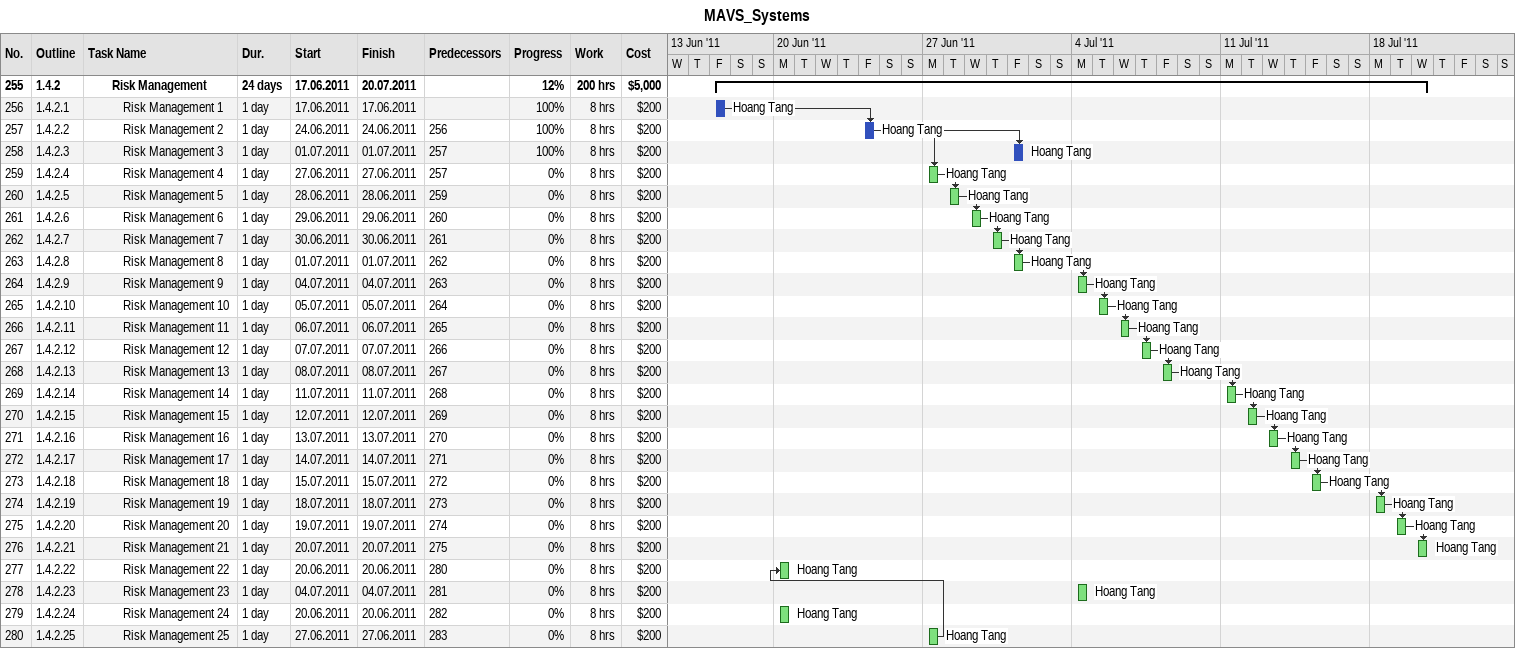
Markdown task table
MAVS_Systems

| ID | WBS | Task | Duration | Start | Finish | Predecessors | Resources | % complete | Work (h) | Cost ($) |
|---|---|---|---|---|---|---|---|---|---|---|
| 255 | 1.4.2 | **Risk Management** | 24d | 2011-06-17 | 2011-07-20 |  |  | 12 | 200 | 5000 |
| 256 | 1.4.2.1 | Risk Management 1 | 1d | 2011-06-17 | 2011-06-17 |  | Hoang Tang | 100 | 8 | 200 |
| 257 | 1.4.2.2 | Risk Management 2 | 1d | 2011-06-24 | 2011-06-24 | 256 | Hoang Tang | 100 | 8 | 200 |
| 258 | 1.4.2.3 | Risk Management 3 | 1d | 2011-07-01 | 2011-07-01 | 257 | Hoang Tang | 100 | 8 | 200 |
| 259 | 1.4.2.4 | Risk Management 4 | 1d | 2011-06-27 | 2011-06-27 | 257 | Hoang Tang | 0 | 8 | 200 |
| 260 | 1.4.2.5 | Risk Management 5 | 1d | 2011-06-28 | 2011-06-28 | 259 | Hoang Tang | 0 | 8 | 200 |
| 261 | 1.4.2.6 | Risk Management 6 | 1d | 2011-06-29 | 2011-06-29 | 260 | Hoang Tang | 0 | 8 | 200 |
| 262 | 1.4.2.7 | Risk Management 7 | 1d | 2011-06-30 | 2011-06-30 | 261 | Hoang Tang | 0 | 8 | 200 |
| 263 | 1.4.2.8 | Risk Management 8 | 1d | 2011-07-01 | 2011-07-01 | 262 | Hoang Tang | 0 | 8 | 200 |
| 264 | 1.4.2.9 | Risk Management 9 | 1d | 2011-07-04 | 2011-07-04 | 263 | Hoang Tang | 0 | 8 | 200 |
| 265 | 1.4.2.10 | Risk Management 10 | 1d | 2011-07-05 | 2011-07-05 | 264 | Hoang Tang | 0 | 8 | 200 |
| 266 | 1.4.2.11 | Risk Management 11 | 1d | 2011-07-06 | 2011-07-06 | 265 | Hoang Tang | 0 | 8 | 200 |
| 267 | 1.4.2.12 | Risk Management 12 | 1d | 2011-07-07 | 2011-07-07 | 266 | Hoang Tang | 0 | 8 | 200 |
| 268 | 1.4.2.13 | Risk Management 13 | 1d | 2011-07-08 | 2011-07-08 | 267 | Hoang Tang | 0 | 8 | 200 |
| 269 | 1.4.2.14 | Risk Management 14 | 1d | 2011-07-11 | 2011-07-11 | 268 | Hoang Tang | 0 | 8 | 200 |
| 270 | 1.4.2.15 | Risk Management 15 | 1d | 2011-07-12 | 2011-07-12 | 269 | Hoang Tang | 0 | 8 | 200 |
| 271 | 1.4.2.16 | Risk Management 16 | 1d | 2011-07-13 | 2011-07-13 | 270 | Hoang Tang | 0 | 8 | 200 |
| 272 | 1.4.2.17 | Risk Management 17 | 1d | 2011-07-14 | 2011-07-14 | 271 | Hoang Tang | 0 | 8 | 200 |
| 273 | 1.4.2.18 | Risk Management 18 | 1d | 2011-07-15 | 2011-07-15 | 272 | Hoang Tang | 0 | 8 | 200 |
| 274 | 1.4.2.19 | Risk Management 19 | 1d | 2011-07-18 | 2011-07-18 | 273 | Hoang Tang | 0 | 8 | 200 |
| 275 | 1.4.2.20 | Risk Management 20 | 1d | 2011-07-19 | 2011-07-19 | 274 | Hoang Tang | 0 | 8 | 200 |
| 276 | 1.4.2.21 | Risk Management 21 | 1d | 2011-07-20 | 2011-07-20 | 275 | Hoang Tang | 0 | 8 | 200 |
| 277 | 1.4.2.22 | Risk Management 22 | 1d | 2011-06-20 | 2011-06-20 | 280 | Hoang Tang | 0 | 8 | 200 |
| 278 | 1.4.2.23 | Risk Management 23 | 1d | 2011-07-04 | 2011-07-04 | 281 | Hoang Tang | 0 | 8 | 200 |
| 279 | 1.4.2.24 | Risk Management 24 | 1d | 2011-06-20 | 2011-06-20 | 282 | Hoang Tang | 0 | 8 | 200 |
| 280 | 1.4.2.25 | Risk Management 25 | 1d | 2011-06-27 | 2011-06-27 | 283 | Hoang Tang | 0 | 8 | 200 |
